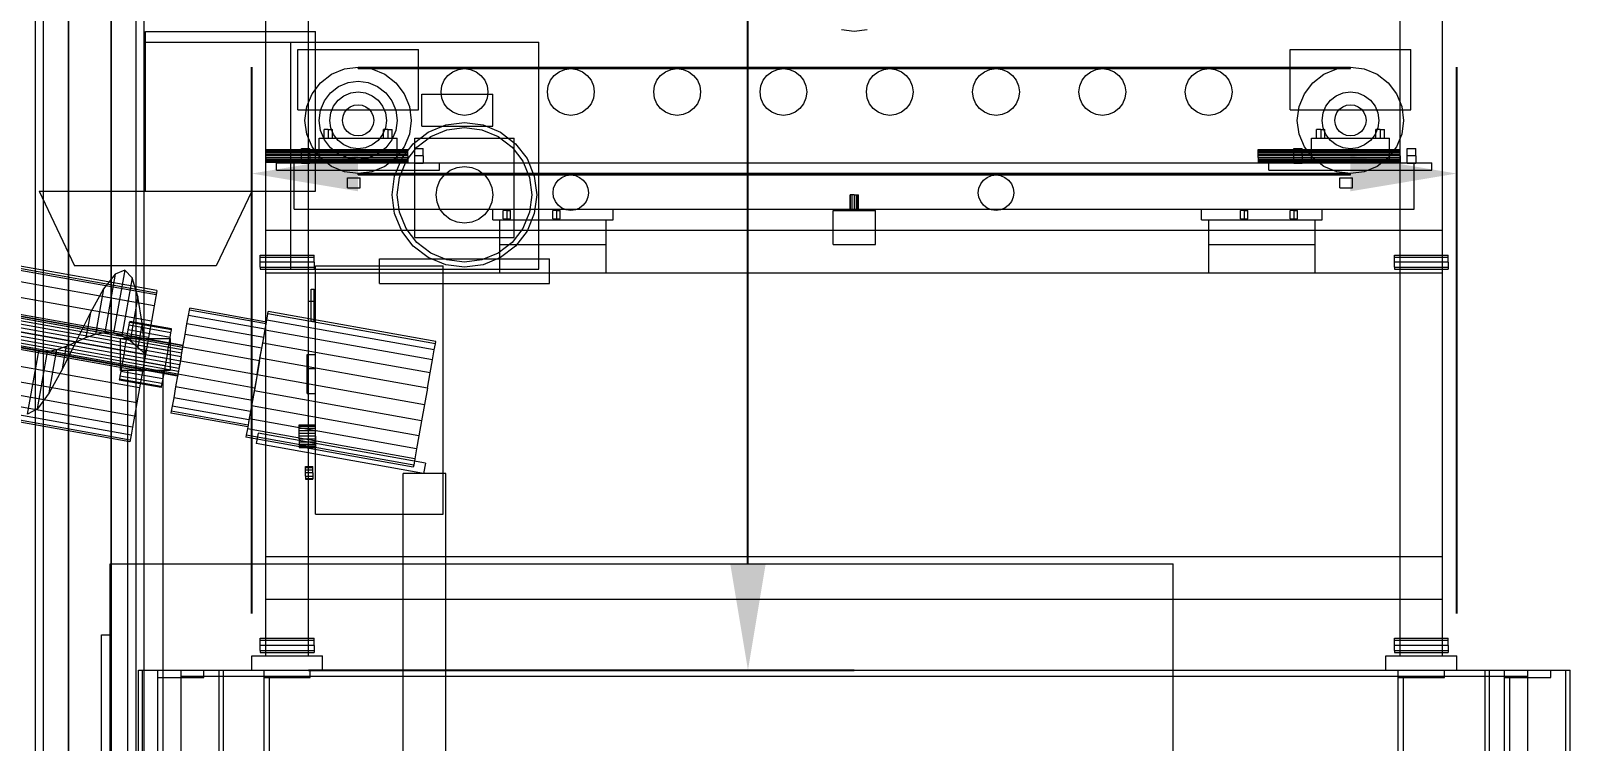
# Model space of a CAD drawing. Header units: millimetres. Extents: x -2500 to 58855, y -53268 to 6837.
# Drawn here: x 1738 to 3910, y -34100 to -33099 of the extents above; entities that cross this region are included whole.
import ezdxf

# ---------------------------------------------------------------- set-up
doc = ezdxf.new("R2010")
doc.units = ezdxf.units.MM
for name, color, linetype, lineweight in [('COTAS_O', 1, 'Continuous', 0), ('COTAS_P', 1, 'Continuous', 0), ('frontal_dos-mix', 7, 'Continuous', 0), ('frontal_dosificador', 7, 'Continuous', 0), ('frontal_secador', 7, 'Continuous', 0), ('frontal_tolva', 7, 'Continuous', 0)]:
    doc.layers.add(name, color=color, linetype=linetype, lineweight=lineweight)
doc.dimstyles.new('R19_100', dxfattribs={"dimtxt": 250, "dimasz": 150, "dimexe": 150, "dimexo": 80, "dimgap": 100, "dimtad": 1, "dimtih": 1, "dimtoh": 1, "dimdsep": 46, "dimcen": 0.09, "dimadec": 0, "dimazin": 0, "dimtfac": 1, "dimtdec": 4, "dimtofl": 0, "dimtmove": 0, "dimatfit": 3, "dimfxl": 1, "dimtolj": 1, "dimtzin": 0, "dimarcsym": 0})

# ---------------------------------------------------------------- blocks, each defined once
blk = doc.blocks.new('*D40')
at = {"layer": 'COTAS_P', "color": 0, "lineweight": -2, "transparency": 16777216}
for p, q in [((2130, -31400), (2900, -31400)), ((2750, -33850), (2750, -31550)), ((2130, -34000), (2900, -34000))]:
    blk.add_line(p, q, dxfattribs=at)
at = {"layer": 'COTAS_P', "color": 0, "transparency": 16777216}
for points in [[(2725, -31550), (2775, -31550), (2750, -31400)], [(2725, -33850), (2775, -33850), (2750, -34000)]]:
    blk.add_solid(points, dxfattribs=at)
at = {"layer": 'Defpoints', "color": 0, "transparency": 16777216}
for p in [(2050, -31400), (2750, -31400), (2050, -34000)]:
    blk.add_point(p, dxfattribs=at)
blk = doc.blocks.new('*D41')
at = {"layer": 'COTAS_O', "color": 0, "lineweight": -2, "transparency": 16777216}
for p, q in [((2050, -33920), (2050, -33150)), ((3750, -33920), (3750, -33150)), ((2200, -33300), (3600, -33300))]:
    blk.add_line(p, q, dxfattribs=at)
at = {"layer": 'COTAS_O', "color": 0, "transparency": 16777216}
for points in [[(2200, -33275), (2200, -33325), (2050, -33300)], [(3600, -33275), (3600, -33325), (3750, -33300)]]:
    blk.add_solid(points, dxfattribs=at)
at = {"layer": 'Defpoints', "color": 0, "transparency": 16777216}
for p in [(3750, -33300), (2050, -34000), (3750, -34000)]:
    blk.add_point(p, dxfattribs=at)

msp = doc.modelspace()

# ---------------------------------------------------------------- linework, layer by layer
at = {"layer": 'frontal_dos-mix'}
for p, q in [((265.556, -33172.991), (1915.556, -33467.991)), ((1912.222, -33486.638), (262.222, -33191.638)), ((1952.573, -33545.045), (174.602, -33227.165)), ((1952.96, -33542.881), (174.989, -33225.002)), ((1953.091, -33542.143), (175.121, -33224.264)), ((1908.419, -33507.911), (258.419, -33212.911)), ((171.249, -33245.92), (1949.22, -33563.8)), ((1950.222, -33558.195), (172.251, -33240.315)), ((1951.156, -33552.972), (173.185, -33235.092)), ((1951.957, -33548.486), (173.987, -33230.607)), ((1904.292, -33530.994), (254.292, -33235.994)), ((1945.348, -33585.456), (167.377, -33267.577)), ((1945.48, -33584.719), (167.509, -33266.839)), ((1945.866, -33582.555), (167.896, -33264.675)), ((1946.482, -33579.113), (168.511, -33261.234)), ((1947.284, -33574.628), (169.313, -33256.749)), ((1948.217, -33569.405), (170.247, -33251.525)), ((1900, -33555), (250, -33260)), ((1895.708, -33579.006), (245.708, -33284.006)), ((1891.581, -33602.089), (241.581, -33307.089)), ((1887.778, -33623.362), (237.778, -33328.362)), ((1750, -33325), (1800, -33430)), ((1750, -33325), (2050, -33325)), ((2050, -33325), (2000, -33430)), ((1884.444, -33642.009), (234.444, -33347.009)), ((1879.675, -33668.682), (229.675, -33373.682)), ((1881.708, -33657.311), (231.708, -33362.311)), ((1878, -33678.049), (228, -33383.049)), ((1878.423, -33675.684), (228.423, -33380.684)), ((1915.028, -33470.945), (1521.272, -33400.546)), ((1916.084, -33465.038), (1522.328, -33394.639)), ((2000, -33430), (1800, -33430)), ((1857.198, -33441.667), (1840.824, -33462.705)), ((1857.198, -33441.667), (1842.485, -33523.958)), ((1870.822, -33436.014), (1854.983, -33524.604)), ((1870.822, -33436.014), (1857.198, -33441.667)), ((1881.484, -33446.922), (1870.822, -33436.014)), ((1840.824, -33462.705), (1822.323, -33495.639)), ((1840.824, -33462.705), (1829.448, -33526.335)), ((1881.484, -33446.922), (1866.899, -33528.503)), ((1889.42, -33473.082), (1881.484, -33446.922)), ((1916.084, -33465.038), (1915.028, -33470.945)), ((1889.42, -33473.082), (1878.279, -33535.397)), ((1895.273, -33510.892), (1889.42, -33473.082)), ((1912.222, -33486.638), (1908.419, -33507.911)), ((1915.556, -33467.991), (1912.222, -33486.638)), ((1822.323, -33495.639), (1802.638, -33535.192)), ((1822.323, -33495.639), (1815.992, -33531.048)), ((1876.87, -33513.915), (1877.608, -33509.784)), ((1877.608, -33509.784), (1877.86, -33508.376)), ((1936.672, -33520.344), (1877.608, -33509.784)), ((1936.924, -33518.936), (1877.86, -33508.376)), ((1908.419, -33507.911), (1904.292, -33530.994)), ((1958.553, -33511.595), (1960.651, -33499.862)), ((1960.651, -33499.862), (1961.97, -33492.486)), ((2068.934, -33519.221), (1960.651, -33499.862)), ((1961.97, -33492.486), (1962.419, -33489.971)), ((2070.253, -33511.846), (1961.97, -33492.486)), ((2070.702, -33509.33), (1962.419, -33489.971)), ((2068.703, -33520.513), (2071.22, -33506.434)), ((2070.253, -33511.846), (2070.702, -33509.33)), ((2071.22, -33506.434), (2072.803, -33497.583)), ((2307.474, -33548.673), (2071.22, -33506.434)), ((2072.803, -33497.583), (2073.342, -33494.564)), ((2309.056, -33539.822), (2072.803, -33497.583)), ((2309.596, -33536.804), (2073.342, -33494.564)), ((1802.304, -33537.062), (1815.992, -33531.048)), ((1815.992, -33531.048), (1829.448, -33526.335)), ((1829.448, -33526.335), (1842.485, -33523.958)), ((1842.485, -33523.958), (1854.983, -33524.604)), ((1854.983, -33524.604), (1866.899, -33528.503)), ((1866.899, -33528.503), (1878.279, -33535.397)), ((1872.381, -33539.019), (1874.164, -33529.048)), ((1874.164, -33529.048), (1875.695, -33520.485)), ((1933.228, -33539.608), (1874.164, -33529.048)), ((1875.695, -33520.485), (1876.87, -33513.915)), ((1934.759, -33531.045), (1875.695, -33520.485)), ((1935.933, -33524.475), (1876.87, -33513.915)), ((1895.273, -33510.892), (1889.25, -33544.58)), ((1900, -33555), (1895.273, -33510.892)), ((1904.292, -33530.994), (1900, -33555)), ((1933.228, -33539.608), (1934.759, -33531.045)), ((1934.759, -33531.045), (1935.933, -33524.475)), ((1935.933, -33524.475), (1936.672, -33520.344)), ((1936.672, -33520.344), (1936.924, -33518.936)), ((1952.636, -33544.691), (1955.819, -33526.885)), ((1955.819, -33526.885), (1958.553, -33511.595)), ((2064.102, -33546.245), (1955.819, -33526.885)), ((2066.836, -33530.954), (1958.553, -33511.595)), ((2064.102, -33546.245), (2066.836, -33530.954)), ((2065.422, -33538.862), (2068.703, -33520.513)), ((2066.836, -33530.954), (2068.934, -33519.221)), ((2304.957, -33562.753), (2068.703, -33520.513)), ((2068.934, -33519.221), (2070.253, -33511.846)), ((1733.632, -33638.974), (1749.463, -33550.424)), ((1737.485, -33546.873), (1749.463, -33550.424)), ((1747.571, -33631.555), (1762.023, -33550.722)), ((1749.463, -33550.424), (1762.023, -33550.722)), ((1762.023, -33550.722), (1775.113, -33548.052)), ((1764.212, -33609.024), (1775.113, -33548.052)), ((1775.113, -33548.052), (1788.604, -33543.144)), ((1802.638, -33535.192), (1782.891, -33575.095)), ((1782.891, -33575.095), (1788.604, -33543.144)), ((1788.604, -33543.144), (1802.304, -33537.062)), ((1802.638, -33535.192), (1802.304, -33537.062)), ((1865, -33577.5), (1865, -33532.5)), ((1865, -33532.5), (1935, -33532.5)), ((1870.468, -33549.72), (1868.555, -33560.421)), ((1870.468, -33549.72), (1872.381, -33539.019)), ((1870.468, -33549.72), (1929.532, -33560.28)), ((1931.445, -33549.579), (1872.381, -33539.019)), ((1878.279, -33535.397), (1889.25, -33544.58)), ((1889.25, -33544.58), (1900, -33555)), ((1931.445, -33549.579), (1929.532, -33560.28)), ((1931.445, -33549.579), (1933.228, -33539.608)), ((1935, -33532.5), (1935, -33577.5)), ((1949.22, -33563.8), (1952.636, -33544.691)), ((1950.222, -33558.195), (1951.156, -33552.972)), ((1951.156, -33552.972), (1951.957, -33548.486)), ((1951.957, -33548.486), (1952.573, -33545.045)), ((1952.573, -33545.045), (1952.96, -33542.881)), ((2060.919, -33564.051), (1952.636, -33544.691)), ((1952.96, -33542.881), (1953.091, -33542.143)), ((2060.919, -33564.051), (2064.102, -33546.245)), ((2061.602, -33560.229), (2065.422, -33538.862)), ((2301.676, -33581.101), (2065.422, -33538.862)), ((2304.957, -33562.753), (2307.474, -33548.673)), ((2307.474, -33548.673), (2309.056, -33539.822)), ((2309.056, -33539.822), (2309.596, -33536.804)), ((1782.891, -33575.095), (1764.212, -33609.024)), ((1866.772, -33570.392), (1865.241, -33578.955)), ((1868.555, -33560.421), (1866.772, -33570.392)), ((1925.836, -33580.952), (1866.772, -33570.392)), ((1927.619, -33570.981), (1868.555, -33560.421)), ((1900, -33555), (1895.708, -33579.006)), ((1927.619, -33570.981), (1925.836, -33580.952)), ((1929.532, -33560.28), (1927.619, -33570.981)), ((1949.22, -33563.8), (1945.803, -33582.908)), ((1947.284, -33574.628), (1946.482, -33579.113)), ((1948.217, -33569.405), (1947.284, -33574.628)), ((1949.22, -33563.8), (1948.217, -33569.405)), ((1950.222, -33558.195), (1949.22, -33563.8)), ((1949.22, -33563.8), (2057.503, -33583.16)), ((2057.503, -33583.16), (2061.602, -33560.229)), ((2060.919, -33564.051), (2057.503, -33583.16)), ((2297.856, -33602.469), (2061.602, -33560.229)), ((2301.676, -33581.101), (2304.957, -33562.753)), ((1863.328, -33589.656), (1863.076, -33591.064)), ((1922.14, -33601.624), (1863.076, -33591.064)), ((1864.067, -33585.525), (1863.328, -33589.656)), ((1922.392, -33600.216), (1863.328, -33589.656)), ((1865.241, -33578.955), (1864.067, -33585.525)), ((1923.13, -33596.085), (1864.067, -33585.525)), ((1935, -33577.5), (1865, -33577.5)), ((1924.305, -33589.515), (1865.241, -33578.955)), ((1925, -33577.5), (1875, -33577.5)), ((1875, -35980), (1875, -33577.5)), ((1895.708, -33579.006), (1891.581, -33602.089)), ((1923.13, -33596.085), (1922.392, -33600.216)), ((1924.305, -33589.515), (1923.13, -33596.085)), ((1925.836, -33580.952), (1924.305, -33589.515)), ((1925, -35980), (1925, -33577.5)), ((1945.803, -33582.908), (1942.62, -33600.715)), ((1945.48, -33584.719), (1945.348, -33585.456)), ((1945.866, -33582.555), (1945.48, -33584.719)), ((2054.086, -33602.268), (1945.803, -33582.908)), ((1946.482, -33579.113), (1945.866, -33582.555)), ((2057.503, -33583.16), (2053.403, -33606.09)), ((2057.503, -33583.16), (2054.086, -33602.268)), ((2057.503, -33583.16), (2293.756, -33625.399)), ((2297.856, -33602.469), (2301.676, -33581.101)), ((1764.212, -33609.024), (1747.571, -33631.555)), ((1891.581, -33602.089), (1887.778, -33623.362)), ((1922.392, -33600.216), (1922.14, -33601.624)), ((1939.886, -33616.005), (1937.788, -33627.738)), ((1942.62, -33600.715), (1939.886, -33616.005)), ((2048.169, -33635.365), (1939.886, -33616.005)), ((2050.903, -33620.074), (1942.62, -33600.715)), ((2053.403, -33606.09), (2049.583, -33627.457)), ((2054.086, -33602.268), (2050.903, -33620.074)), ((2289.657, -33648.329), (2053.403, -33606.09)), ((2297.856, -33602.469), (2293.756, -33625.399)), ((1747.571, -33631.555), (1733.632, -33638.974)), ((1887.778, -33623.362), (1884.444, -33642.009)), ((1936.47, -33635.113), (1936.02, -33637.629)), ((2044.303, -33656.989), (1936.02, -33637.629)), ((1937.788, -33627.738), (1936.47, -33635.113)), ((2044.752, -33654.473), (1936.47, -33635.113)), ((2046.071, -33647.098), (1937.788, -33627.738)), ((2048.169, -33635.365), (2046.071, -33647.098)), ((2049.583, -33627.457), (2046.302, -33645.806)), ((2050.903, -33620.074), (2048.169, -33635.365)), ((2285.836, -33669.696), (2049.583, -33627.457)), ((2293.756, -33625.399), (2289.657, -33648.329)), ((1881.708, -33657.311), (1879.675, -33668.682)), ((1884.444, -33642.009), (1881.708, -33657.311)), ((2043.785, -33659.885), (2042.202, -33668.736)), ((2046.302, -33645.806), (2043.785, -33659.885)), ((2280.039, -33702.125), (2043.785, -33659.885)), ((2044.752, -33654.473), (2044.303, -33656.989)), ((2046.071, -33647.098), (2044.752, -33654.473)), ((2282.556, -33688.045), (2046.302, -33645.806)), ((2289.657, -33648.329), (2285.836, -33669.696)), ((1878.423, -33675.684), (1878, -33678.049)), ((1879.675, -33668.682), (1878.423, -33675.684)), ((2042.202, -33668.736), (2041.663, -33671.755)), ((2277.917, -33713.994), (2041.663, -33671.755)), ((2278.456, -33710.975), (2042.202, -33668.736)), ((2058.822, -33665.777), (2056.183, -33680.542)), ((2292.436, -33722.782), (2056.183, -33680.542)), ((2295.076, -33708.016), (2058.822, -33665.777)), ((2285.836, -33669.696), (2282.556, -33688.045)), ((2280.039, -33702.125), (2278.456, -33710.975)), ((2282.556, -33688.045), (2280.039, -33702.125)), ((2323.756, -33722.899), (2263.756, -33722.899)), ((2263.756, -35980), (2263.756, -33722.899)), ((2278.456, -33710.975), (2277.917, -33713.994)), ((2295.076, -33708.016), (2292.436, -33722.782)), ((2323.756, -35980), (2323.756, -33722.899))]:
    msp.add_line(p, q, dxfattribs=at)
at = {"layer": 'frontal_dosificador'}
for p, q in [((2070, -33980), (2070, -31440)), ((2130, -33980), (2130, -31440)), ((3670, -33980), (3670, -31440)), ((3730, -33980), (3730, -31440)), ((1900, -33100), (2140, -33100)), ((1900, -33325), (1900, -33100)), ((1900, -33115), (1900, -33100)), ((1900, -33115), (2140, -33115)), ((2105, -33115), (2455, -33115)), ((2105, -33435), (2105, -33115)), ((2140, -33325), (2140, -33100)), ((2140, -33115), (2140, -33100)), ((2455, -33435), (2455, -33115)), ((2900, -33100), (2881.883, -33097.615)), ((2918.117, -33097.615), (2900, -33100)), ((2115, -33125), (2285, -33125)), ((2115, -33210), (2115, -33125)), ((2285, -33210), (2285, -33125)), ((3515, -33125), (3685, -33125)), ((3515, -33210), (3515, -33125)), ((3685, -33210), (3685, -33125)), ((2146.967, -33171.967), (2162.5, -33160.048)), ((2162.5, -33160.048), (2180.589, -33152.556)), ((2180.589, -33152.556), (2200, -33150)), ((2200, -33150), (2219.411, -33152.556)), ((2200, -33150), (3600, -33150)), ((2200, -33152), (2200, -33150)), ((2200, -33152), (3600, -33152)), ((2219.411, -33152.556), (2237.5, -33160.048)), ((2237.5, -33160.048), (2253.033, -33171.967)), ((2321.421, -33168.5), (2326.665, -33161.665)), ((2326.665, -33161.665), (2333.5, -33156.421)), ((2333.5, -33156.421), (2341.459, -33153.124)), ((2341.459, -33153.124), (2350, -33152)), ((2350, -33152), (2358.541, -33153.124)), ((2358.541, -33153.124), (2366.5, -33156.421)), ((2366.5, -33156.421), (2373.335, -33161.665)), ((2373.335, -33161.665), (2378.579, -33168.5)), ((2471.421, -33168.5), (2476.665, -33161.665)), ((2476.665, -33161.665), (2483.5, -33156.421)), ((2483.5, -33156.421), (2491.459, -33153.124)), ((2491.459, -33153.124), (2500, -33152)), ((2500, -33152), (2508.541, -33153.124)), ((2508.541, -33153.124), (2516.5, -33156.421)), ((2516.5, -33156.421), (2523.335, -33161.665)), ((2523.335, -33161.665), (2528.579, -33168.5)), ((2621.421, -33168.5), (2626.665, -33161.665)), ((2626.665, -33161.665), (2633.5, -33156.421)), ((2633.5, -33156.421), (2641.459, -33153.124)), ((2641.459, -33153.124), (2650, -33152)), ((2650, -33152), (2658.541, -33153.124)), ((2658.541, -33153.124), (2666.5, -33156.421)), ((2666.5, -33156.421), (2673.335, -33161.665)), ((2673.335, -33161.665), (2678.579, -33168.5)), ((2771.421, -33168.5), (2776.665, -33161.665)), ((2776.665, -33161.665), (2783.5, -33156.421)), ((2783.5, -33156.421), (2791.459, -33153.124)), ((2791.459, -33153.124), (2800, -33152)), ((2800, -33152), (2808.541, -33153.124)), ((2808.541, -33153.124), (2816.5, -33156.421)), ((2816.5, -33156.421), (2823.335, -33161.665)), ((2823.335, -33161.665), (2828.579, -33168.5)), ((2921.421, -33168.5), (2926.665, -33161.665)), ((2926.665, -33161.665), (2933.5, -33156.421)), ((2933.5, -33156.421), (2941.459, -33153.124)), ((2941.459, -33153.124), (2950, -33152)), ((2950, -33152), (2958.541, -33153.124)), ((2958.541, -33153.124), (2966.5, -33156.421)), ((2966.5, -33156.421), (2973.335, -33161.665)), ((2973.335, -33161.665), (2978.579, -33168.5)), ((3071.421, -33168.5), (3076.665, -33161.665)), ((3076.665, -33161.665), (3083.5, -33156.421)), ((3083.5, -33156.421), (3091.459, -33153.124)), ((3091.459, -33153.124), (3100, -33152)), ((3100, -33152), (3108.541, -33153.124)), ((3108.541, -33153.124), (3116.5, -33156.421)), ((3116.5, -33156.421), (3123.335, -33161.665)), ((3123.335, -33161.665), (3128.579, -33168.5)), ((3221.421, -33168.5), (3226.665, -33161.665)), ((3226.665, -33161.665), (3233.5, -33156.421)), ((3233.5, -33156.421), (3241.459, -33153.124)), ((3241.459, -33153.124), (3250, -33152)), ((3250, -33152), (3258.541, -33153.124)), ((3258.541, -33153.124), (3266.5, -33156.421)), ((3266.5, -33156.421), (3273.335, -33161.665)), ((3273.335, -33161.665), (3278.579, -33168.5)), ((3371.421, -33168.5), (3376.665, -33161.665)), ((3376.665, -33161.665), (3383.5, -33156.421)), ((3383.5, -33156.421), (3391.459, -33153.124)), ((3391.459, -33153.124), (3400, -33152)), ((3400, -33152), (3408.541, -33153.124)), ((3408.541, -33153.124), (3416.5, -33156.421)), ((3416.5, -33156.421), (3423.335, -33161.665)), ((3423.335, -33161.665), (3428.579, -33168.5)), ((3546.967, -33171.967), (3562.5, -33160.048)), ((3562.5, -33160.048), (3580.589, -33152.556)), ((3580.589, -33152.556), (3600, -33150)), ((3600, -33150), (3619.411, -33152.556)), ((3600, -33152), (3600, -33150)), ((3619.411, -33152.556), (3637.5, -33160.048)), ((3637.5, -33160.048), (3653.033, -33171.967)), ((2135.048, -33187.5), (2146.967, -33171.967)), ((2161.109, -33186.109), (2172.5, -33177.369)), ((2172.5, -33177.369), (2185.765, -33171.874)), ((2185.765, -33171.874), (2200, -33170)), ((2200, -33170), (2214.235, -33171.874)), ((2214.235, -33171.874), (2227.5, -33177.369)), ((2227.5, -33177.369), (2238.891, -33186.109)), ((2253.033, -33171.967), (2264.952, -33187.5)), ((2317, -33185), (2318.124, -33176.459)), ((2318.124, -33176.459), (2321.421, -33168.5)), ((2378.579, -33168.5), (2381.876, -33176.459)), ((2381.876, -33176.459), (2383, -33185)), ((2467, -33185), (2468.124, -33176.459)), ((2468.124, -33176.459), (2471.421, -33168.5)), ((2528.579, -33168.5), (2531.876, -33176.459)), ((2531.876, -33176.459), (2533, -33185)), ((2617, -33185), (2618.124, -33176.459)), ((2618.124, -33176.459), (2621.421, -33168.5)), ((2678.579, -33168.5), (2681.876, -33176.459)), ((2681.876, -33176.459), (2683, -33185)), ((2767, -33185), (2768.124, -33176.459)), ((2768.124, -33176.459), (2771.421, -33168.5)), ((2828.579, -33168.5), (2831.876, -33176.459)), ((2831.876, -33176.459), (2833, -33185)), ((2917, -33185), (2918.124, -33176.459)), ((2918.124, -33176.459), (2921.421, -33168.5)), ((2978.579, -33168.5), (2981.876, -33176.459)), ((2981.876, -33176.459), (2983, -33185)), ((3067, -33185), (3068.124, -33176.459)), ((3068.124, -33176.459), (3071.421, -33168.5)), ((3128.579, -33168.5), (3131.876, -33176.459)), ((3131.876, -33176.459), (3133, -33185)), ((3217, -33185), (3218.124, -33176.459)), ((3218.124, -33176.459), (3221.421, -33168.5)), ((3278.579, -33168.5), (3281.876, -33176.459)), ((3281.876, -33176.459), (3283, -33185)), ((3367, -33185), (3368.124, -33176.459)), ((3368.124, -33176.459), (3371.421, -33168.5)), ((3428.579, -33168.5), (3431.876, -33176.459)), ((3431.876, -33176.459), (3433, -33185)), ((3535.048, -33187.5), (3546.967, -33171.967)), ((3653.033, -33171.967), (3664.952, -33187.5)), ((2125, -33225), (2127.556, -33205.589)), ((2127.556, -33205.589), (2135.048, -33187.5)), ((2146.874, -33210.765), (2152.369, -33197.5)), ((2152.369, -33197.5), (2161.109, -33186.109)), ((2161.363, -33214.647), (2165.359, -33205)), ((2165.359, -33205), (2171.716, -33196.716)), ((2171.716, -33196.716), (2180, -33190.359)), ((2180, -33190.359), (2189.647, -33186.363)), ((2184.444, -33209.444), (2189, -33205.947)), ((2189, -33205.947), (2194.306, -33203.75)), ((2189.647, -33186.363), (2200, -33185)), ((2194.306, -33203.75), (2200, -33203)), ((2200, -33185), (2210.353, -33186.363)), ((2200, -33203), (2205.694, -33203.75)), ((2205.694, -33203.75), (2211, -33205.947)), ((2210.353, -33186.363), (2220, -33190.359)), ((2211, -33205.947), (2215.556, -33209.444)), ((2220, -33190.359), (2228.284, -33196.716)), ((2228.284, -33196.716), (2234.641, -33205)), ((2234.641, -33205), (2238.637, -33214.647)), ((2238.891, -33186.109), (2247.631, -33197.5)), ((2247.631, -33197.5), (2253.126, -33210.765)), ((2264.952, -33187.5), (2272.444, -33205.589)), ((2272.444, -33205.589), (2275, -33225)), ((2290, -33188), (2390, -33188)), ((2290, -33233), (2290, -33188)), ((2318.124, -33193.541), (2317, -33185)), ((2321.421, -33201.5), (2318.124, -33193.541)), ((2326.665, -33208.335), (2321.421, -33201.5)), ((2378.579, -33201.5), (2373.335, -33208.335)), ((2381.876, -33193.541), (2378.579, -33201.5)), ((2383, -33185), (2381.876, -33193.541)), ((2390, -33233), (2390, -33188)), ((2468.124, -33193.541), (2467, -33185)), ((2471.421, -33201.5), (2468.124, -33193.541)), ((2476.665, -33208.335), (2471.421, -33201.5)), ((2528.579, -33201.5), (2523.335, -33208.335)), ((2531.876, -33193.541), (2528.579, -33201.5)), ((2533, -33185), (2531.876, -33193.541)), ((2618.124, -33193.541), (2617, -33185)), ((2621.421, -33201.5), (2618.124, -33193.541)), ((2626.665, -33208.335), (2621.421, -33201.5)), ((2678.579, -33201.5), (2673.335, -33208.335)), ((2681.876, -33193.541), (2678.579, -33201.5)), ((2683, -33185), (2681.876, -33193.541)), ((2768.124, -33193.541), (2767, -33185)), ((2771.421, -33201.5), (2768.124, -33193.541)), ((2776.665, -33208.335), (2771.421, -33201.5)), ((2828.579, -33201.5), (2823.335, -33208.335)), ((2831.876, -33193.541), (2828.579, -33201.5)), ((2833, -33185), (2831.876, -33193.541)), ((2918.124, -33193.541), (2917, -33185)), ((2921.421, -33201.5), (2918.124, -33193.541)), ((2926.665, -33208.335), (2921.421, -33201.5)), ((2978.579, -33201.5), (2973.335, -33208.335)), ((2981.876, -33193.541), (2978.579, -33201.5)), ((2983, -33185), (2981.876, -33193.541)), ((3068.124, -33193.541), (3067, -33185)), ((3071.421, -33201.5), (3068.124, -33193.541)), ((3076.665, -33208.335), (3071.421, -33201.5)), ((3128.579, -33201.5), (3123.335, -33208.335)), ((3131.876, -33193.541), (3128.579, -33201.5)), ((3133, -33185), (3131.876, -33193.541)), ((3218.124, -33193.541), (3217, -33185)), ((3221.421, -33201.5), (3218.124, -33193.541)), ((3226.665, -33208.335), (3221.421, -33201.5)), ((3278.579, -33201.5), (3273.335, -33208.335)), ((3281.876, -33193.541), (3278.579, -33201.5)), ((3283, -33185), (3281.876, -33193.541)), ((3368.124, -33193.541), (3367, -33185)), ((3371.421, -33201.5), (3368.124, -33193.541)), ((3376.665, -33208.335), (3371.421, -33201.5)), ((3428.579, -33201.5), (3423.335, -33208.335)), ((3431.876, -33193.541), (3428.579, -33201.5)), ((3433, -33185), (3431.876, -33193.541)), ((3525, -33225), (3527.556, -33205.589)), ((3527.556, -33205.589), (3535.048, -33187.5)), ((3561.363, -33214.647), (3565.359, -33205)), ((3565.359, -33205), (3571.716, -33196.716)), ((3571.716, -33196.716), (3580, -33190.359)), ((3580, -33190.359), (3589.647, -33186.363)), ((3584.444, -33209.444), (3589, -33205.947)), ((3589, -33205.947), (3594.306, -33203.75)), ((3589.647, -33186.363), (3600, -33185)), ((3594.306, -33203.75), (3600, -33203)), ((3600, -33185), (3610.353, -33186.363)), ((3600, -33203), (3605.694, -33203.75)), ((3605.694, -33203.75), (3611, -33205.947)), ((3610.353, -33186.363), (3620, -33190.359)), ((3611, -33205.947), (3615.556, -33209.444)), ((3620, -33190.359), (3628.284, -33196.716)), ((3628.284, -33196.716), (3634.641, -33205)), ((3634.641, -33205), (3638.637, -33214.647)), ((3664.952, -33187.5), (3672.444, -33205.589)), ((3672.444, -33205.589), (3675, -33225)), ((2115, -33210), (2285, -33210)), ((2127.556, -33244.411), (2125, -33225)), ((2145, -33225), (2146.874, -33210.765)), ((2146.874, -33239.235), (2145, -33225)), ((2160, -33225), (2161.363, -33214.647)), ((2161.363, -33235.353), (2160, -33225)), ((2178, -33225), (2178.75, -33219.306)), ((2178.75, -33230.694), (2178, -33225)), ((2178.75, -33219.306), (2180.947, -33214)), ((2180.947, -33214), (2184.444, -33209.444)), ((2215.556, -33209.444), (2219.053, -33214)), ((2219.053, -33214), (2221.25, -33219.306)), ((2221.25, -33219.306), (2222, -33225)), ((2222, -33225), (2221.25, -33230.694)), ((2238.637, -33214.647), (2240, -33225)), ((2240, -33225), (2238.637, -33235.353)), ((2253.126, -33210.765), (2255, -33225)), ((2255, -33225), (2253.126, -33239.235)), ((2275, -33225), (2272.444, -33244.411)), ((2333.5, -33213.579), (2326.665, -33208.335)), ((2341.459, -33216.876), (2333.5, -33213.579)), ((2350, -33218), (2341.459, -33216.876)), ((2358.541, -33216.876), (2350, -33218)), ((2366.5, -33213.579), (2358.541, -33216.876)), ((2373.335, -33208.335), (2366.5, -33213.579)), ((2483.5, -33213.579), (2476.665, -33208.335)), ((2491.459, -33216.876), (2483.5, -33213.579)), ((2500, -33218), (2491.459, -33216.876)), ((2508.541, -33216.876), (2500, -33218)), ((2516.5, -33213.579), (2508.541, -33216.876)), ((2523.335, -33208.335), (2516.5, -33213.579)), ((2633.5, -33213.579), (2626.665, -33208.335)), ((2641.459, -33216.876), (2633.5, -33213.579)), ((2650, -33218), (2641.459, -33216.876)), ((2658.541, -33216.876), (2650, -33218)), ((2666.5, -33213.579), (2658.541, -33216.876)), ((2673.335, -33208.335), (2666.5, -33213.579)), ((2783.5, -33213.579), (2776.665, -33208.335)), ((2791.459, -33216.876), (2783.5, -33213.579)), ((2800, -33218), (2791.459, -33216.876)), ((2808.541, -33216.876), (2800, -33218)), ((2816.5, -33213.579), (2808.541, -33216.876)), ((2823.335, -33208.335), (2816.5, -33213.579)), ((2933.5, -33213.579), (2926.665, -33208.335)), ((2941.459, -33216.876), (2933.5, -33213.579)), ((2950, -33218), (2941.459, -33216.876)), ((2958.541, -33216.876), (2950, -33218)), ((2966.5, -33213.579), (2958.541, -33216.876)), ((2973.335, -33208.335), (2966.5, -33213.579)), ((3083.5, -33213.579), (3076.665, -33208.335)), ((3091.459, -33216.876), (3083.5, -33213.579)), ((3100, -33218), (3091.459, -33216.876)), ((3108.541, -33216.876), (3100, -33218)), ((3116.5, -33213.579), (3108.541, -33216.876)), ((3123.335, -33208.335), (3116.5, -33213.579)), ((3233.5, -33213.579), (3226.665, -33208.335)), ((3241.459, -33216.876), (3233.5, -33213.579)), ((3250, -33218), (3241.459, -33216.876)), ((3258.541, -33216.876), (3250, -33218)), ((3266.5, -33213.579), (3258.541, -33216.876)), ((3273.335, -33208.335), (3266.5, -33213.579)), ((3383.5, -33213.579), (3376.665, -33208.335)), ((3391.459, -33216.876), (3383.5, -33213.579)), ((3400, -33218), (3391.459, -33216.876)), ((3408.541, -33216.876), (3400, -33218)), ((3416.5, -33213.579), (3408.541, -33216.876)), ((3423.335, -33208.335), (3416.5, -33213.579)), ((3515, -33210), (3685, -33210)), ((3527.556, -33244.411), (3525, -33225)), ((3560, -33225), (3561.363, -33214.647)), ((3561.363, -33235.353), (3560, -33225)), ((3578, -33225), (3578.75, -33219.306)), ((3578.75, -33230.694), (3578, -33225)), ((3578.75, -33219.306), (3580.947, -33214)), ((3580.947, -33214), (3584.444, -33209.444)), ((3615.556, -33209.444), (3619.053, -33214)), ((3619.053, -33214), (3621.25, -33219.306)), ((3621.25, -33219.306), (3622, -33225)), ((3622, -33225), (3621.25, -33230.694)), ((3638.637, -33214.647), (3640, -33225)), ((3640, -33225), (3638.637, -33235.353)), ((3675, -33225), (3672.444, -33244.411)), ((2135.048, -33262.5), (2127.556, -33244.411)), ((2152.369, -33252.5), (2146.874, -33239.235)), ((2158, -33238), (2151.938, -33238)), ((2151.938, -33250), (2151.938, -33238)), ((2158, -33238), (2164.062, -33238)), ((2158, -33238), (2158, -33250)), ((2165.359, -33245), (2161.363, -33235.353)), ((2164.062, -33250), (2164.062, -33238)), ((2171.716, -33253.284), (2165.359, -33245)), ((2180.947, -33236), (2178.75, -33230.694)), ((2184.444, -33240.556), (2180.947, -33236)), ((2189, -33244.053), (2184.444, -33240.556)), ((2194.306, -33246.25), (2189, -33244.053)), ((2200, -33247), (2194.306, -33246.25)), ((2205.694, -33246.25), (2200, -33247)), ((2211, -33244.053), (2205.694, -33246.25)), ((2215.556, -33240.556), (2211, -33244.053)), ((2219.053, -33236), (2215.556, -33240.556)), ((2221.25, -33230.694), (2219.053, -33236)), ((2234.641, -33245), (2228.284, -33253.284)), ((2238.637, -33235.353), (2234.641, -33245)), ((2242, -33238), (2235.938, -33238)), ((2235.938, -33250), (2235.938, -33238)), ((2242, -33238), (2248.062, -33238)), ((2242, -33238), (2242, -33250)), ((2253.126, -33239.235), (2247.631, -33252.5)), ((2248.062, -33250), (2248.062, -33238)), ((2272.444, -33244.411), (2264.952, -33262.5)), ((2277.875, -33257.875), (2299, -33241.665)), ((2282.825, -33262.825), (2302.5, -33247.728)), ((2290, -33233), (2390, -33233)), ((2299, -33241.665), (2323.6, -33231.476)), ((2302.5, -33247.728), (2325.412, -33238.237)), ((2323.6, -33231.476), (2350, -33228)), ((2325.412, -33238.237), (2350, -33235)), ((2350, -33228), (2376.4, -33231.476)), ((2350, -33235), (2374.588, -33238.237)), ((2374.588, -33238.237), (2397.5, -33247.728)), ((2376.4, -33231.476), (2401, -33241.665)), ((2397.5, -33247.728), (2417.175, -33262.825)), ((2401, -33241.665), (2422.125, -33257.875)), ((3535.048, -33262.5), (3527.556, -33244.411)), ((3558, -33238), (3551.938, -33238)), ((3551.938, -33250), (3551.938, -33238)), ((3558, -33238), (3564.062, -33238)), ((3558, -33238), (3558, -33250)), ((3565.359, -33245), (3561.363, -33235.353)), ((3564.062, -33250), (3564.062, -33238)), ((3571.716, -33253.284), (3565.359, -33245)), ((3580.947, -33236), (3578.75, -33230.694)), ((3584.444, -33240.556), (3580.947, -33236)), ((3589, -33244.053), (3584.444, -33240.556)), ((3594.306, -33246.25), (3589, -33244.053)), ((3600, -33247), (3594.306, -33246.25)), ((3605.694, -33246.25), (3600, -33247)), ((3611, -33244.053), (3605.694, -33246.25)), ((3615.556, -33240.556), (3611, -33244.053)), ((3619.053, -33236), (3615.556, -33240.556)), ((3621.25, -33230.694), (3619.053, -33236)), ((3634.641, -33245), (3628.284, -33253.284)), ((3638.637, -33235.353), (3634.641, -33245)), ((3642, -33238), (3635.938, -33238)), ((3635.938, -33250), (3635.938, -33238)), ((3642, -33238), (3648.062, -33238)), ((3642, -33238), (3642, -33250)), ((3648.062, -33250), (3648.062, -33238)), ((3672.444, -33244.411), (3664.952, -33262.5)), ((2070, -33266.307), (2070, -33266)), ((2070, -33266), (2270, -33266)), ((2070, -33267.206), (2070, -33266.307)), ((2070, -33266.307), (2270, -33266.307)), ((2070, -33268.636), (2070, -33267.206)), ((2070, -33267.206), (2270, -33267.206)), ((2070, -33270.5), (2070, -33268.636)), ((2070, -33268.636), (2270, -33268.636)), ((2070, -33272.671), (2070, -33270.5)), ((2070, -33270.5), (2270, -33270.5)), ((2120, -33275), (2120, -33264.608)), ((2120, -33264.608), (2132, -33264.608)), ((2132, -33275), (2132, -33264.608)), ((2146.967, -33278.033), (2135.048, -33262.5)), ((2145, -33250), (2255, -33250)), ((2145, -33285), (2145, -33250)), ((2151.938, -33250), (2158, -33250)), ((2161.109, -33263.891), (2152.369, -33252.5)), ((2158, -33250), (2164.062, -33250)), ((2172.5, -33272.631), (2161.109, -33263.891)), ((2180, -33259.641), (2171.716, -33253.284)), ((2189.647, -33263.637), (2180, -33259.641)), ((2200, -33265), (2189.647, -33263.637)), ((2210.353, -33263.637), (2200, -33265)), ((2220, -33259.641), (2210.353, -33263.637)), ((2228.284, -33253.284), (2220, -33259.641)), ((2238.891, -33263.891), (2227.5, -33272.631)), ((2235.938, -33250), (2242, -33250)), ((2247.631, -33252.5), (2238.891, -33263.891)), ((2242, -33250), (2248.062, -33250)), ((2264.952, -33262.5), (2253.033, -33278.033)), ((2255, -33285), (2255, -33250)), ((2261.665, -33279), (2277.875, -33257.875)), ((2267.728, -33282.5), (2282.825, -33262.825)), ((2270, -33266.307), (2270, -33266)), ((2270, -33267.206), (2270, -33266.307)), ((2270, -33268.636), (2270, -33267.206)), ((2270, -33270.5), (2270, -33268.636)), ((2270, -33272.671), (2270, -33270.5)), ((2280, -33250), (2420, -33250)), ((2280, -33390), (2280, -33250)), ((2280, -33275), (2280, -33264.608)), ((2280, -33264.608), (2292, -33264.608)), ((2292, -33275), (2292, -33264.608)), ((2417.175, -33262.825), (2432.272, -33282.5)), ((2420, -33390), (2420, -33250)), ((2422.125, -33257.875), (2438.335, -33279)), ((3470, -33266.307), (3470, -33266)), ((3470, -33266), (3670, -33266)), ((3470, -33267.206), (3470, -33266.307)), ((3470, -33266.307), (3670, -33266.307)), ((3470, -33268.636), (3470, -33267.206)), ((3470, -33267.206), (3670, -33267.206)), ((3470, -33270.5), (3470, -33268.636)), ((3470, -33268.636), (3670, -33268.636)), ((3470, -33272.671), (3470, -33270.5)), ((3470, -33270.5), (3670, -33270.5)), ((3520, -33275), (3520, -33264.608)), ((3520, -33264.608), (3532, -33264.608)), ((3532, -33275), (3532, -33264.608)), ((3546.967, -33278.033), (3535.048, -33262.5)), ((3545, -33250), (3655, -33250)), ((3545, -33285), (3545, -33250)), ((3551.938, -33250), (3558, -33250)), ((3558, -33250), (3564.062, -33250)), ((3580, -33259.641), (3571.716, -33253.284)), ((3589.647, -33263.637), (3580, -33259.641)), ((3600, -33265), (3589.647, -33263.637)), ((3610.353, -33263.637), (3600, -33265)), ((3620, -33259.641), (3610.353, -33263.637)), ((3628.284, -33253.284), (3620, -33259.641)), ((3635.938, -33250), (3642, -33250)), ((3642, -33250), (3648.062, -33250)), ((3664.952, -33262.5), (3653.033, -33278.033)), ((3655, -33285), (3655, -33250)), ((3670, -33266.307), (3670, -33266)), ((3670, -33267.206), (3670, -33266.307)), ((3670, -33268.636), (3670, -33267.206)), ((3670, -33270.5), (3670, -33268.636)), ((3670, -33272.671), (3670, -33270.5)), ((3680, -33275), (3680, -33264.608)), ((3680, -33264.608), (3692, -33264.608)), ((3692, -33275), (3692, -33264.608)), ((2070, -33275), (2070, -33272.671)), ((2070, -33272.671), (2270, -33272.671)), ((2070, -33277.329), (2070, -33275)), ((2270, -33275), (2070, -33275)), ((2070, -33277.329), (2070, -33279.5)), ((2070, -33277.329), (2270, -33277.329)), ((2070, -33279.5), (2070, -33281.364)), ((2070, -33279.5), (2270, -33279.5)), ((2070, -33281.364), (2070, -33282.794)), ((2070, -33281.364), (2270, -33281.364)), ((2070, -33282.794), (2070, -33283.693)), ((2070, -33282.794), (2270, -33282.794)), ((2070, -33283.693), (2070, -33284)), ((2070, -33283.693), (2270, -33283.693)), ((2070, -33284), (2270, -33284)), ((2085, -33285), (2315, -33285)), ((2085, -33295), (2085, -33285)), ((2110, -33285), (3690, -33285)), ((2110, -33350), (2110, -33285)), ((2120, -33285.392), (2120, -33275)), ((2132, -33275), (2120, -33275)), ((2120, -33285.392), (2132, -33285.392)), ((2132, -33275), (2132, -33285.392)), ((2145, -33285), (2255, -33285)), ((2162.5, -33289.952), (2146.967, -33278.033)), ((2180.589, -33297.444), (2162.5, -33289.952)), ((2185.765, -33278.126), (2172.5, -33272.631)), ((2200, -33280), (2185.765, -33278.126)), ((2214.235, -33278.126), (2200, -33280)), ((2227.5, -33272.631), (2214.235, -33278.126)), ((2237.5, -33289.952), (2219.411, -33297.444)), ((2253.033, -33278.033), (2237.5, -33289.952)), ((2251.476, -33303.6), (2261.665, -33279)), ((2258.237, -33305.412), (2267.728, -33282.5)), ((2270, -33275), (2270, -33272.671)), ((2270, -33275), (2270, -33277.329)), ((2270, -33277.329), (2270, -33279.5)), ((2270, -33279.5), (2270, -33281.364)), ((2270, -33281.364), (2270, -33282.794)), ((2270, -33282.794), (2270, -33283.693)), ((2270, -33283.693), (2270, -33284)), ((2280, -33285.392), (2280, -33275)), ((2292, -33275), (2280, -33275)), ((2280, -33285.392), (2292, -33285.392)), ((2292, -33275), (2292, -33285.392)), ((2315, -33295), (2315, -33285)), ((2330, -33295.359), (2339.647, -33291.363)), ((2339.647, -33291.363), (2350, -33290)), ((2350, -33290), (2360.353, -33291.363)), ((2360.353, -33291.363), (2370, -33295.359)), ((2432.272, -33282.5), (2441.763, -33305.412)), ((2438.335, -33279), (2448.524, -33303.6)), ((3470, -33275), (3470, -33272.671)), ((3470, -33272.671), (3670, -33272.671)), ((3470, -33277.329), (3470, -33275)), ((3670, -33275), (3470, -33275)), ((3470, -33277.329), (3470, -33279.5)), ((3470, -33277.329), (3670, -33277.329)), ((3470, -33279.5), (3470, -33281.364)), ((3470, -33279.5), (3670, -33279.5)), ((3470, -33281.364), (3470, -33282.794)), ((3470, -33281.364), (3670, -33281.364)), ((3470, -33282.794), (3470, -33283.693)), ((3470, -33282.794), (3670, -33282.794)), ((3470, -33283.693), (3470, -33284)), ((3470, -33283.693), (3670, -33283.693)), ((3470, -33284), (3670, -33284)), ((3485, -33285), (3715, -33285)), ((3485, -33295), (3485, -33285)), ((3520, -33285.392), (3520, -33275)), ((3532, -33275), (3520, -33275)), ((3520, -33285.392), (3532, -33285.392)), ((3532, -33275), (3532, -33285.392)), ((3545, -33285), (3655, -33285)), ((3562.5, -33289.952), (3546.967, -33278.033)), ((3580.589, -33297.444), (3562.5, -33289.952)), ((3637.5, -33289.952), (3619.411, -33297.444)), ((3653.033, -33278.033), (3637.5, -33289.952)), ((3670, -33275), (3670, -33272.671)), ((3670, -33275), (3670, -33277.329)), ((3670, -33277.329), (3670, -33279.5)), ((3670, -33279.5), (3670, -33281.364)), ((3670, -33281.364), (3670, -33282.794)), ((3670, -33282.794), (3670, -33283.693)), ((3670, -33283.693), (3670, -33284)), ((3680, -33285.392), (3680, -33275)), ((3692, -33275), (3680, -33275)), ((3680, -33285.392), (3692, -33285.392)), ((3690, -33350), (3690, -33285)), ((3692, -33275), (3692, -33285.392)), ((3715, -33295), (3715, -33285)), ((2085, -33295), (2315, -33295)), ((2200, -33300), (2180.589, -33297.444)), ((2185, -33306), (2203, -33306)), ((2185, -33320), (2185, -33306)), ((2219.411, -33297.444), (2200, -33300)), ((2200, -33300), (3600, -33300)), ((2200, -33302), (2200, -33300)), ((2200, -33302), (3600, -33302)), ((2203, -33320), (2203, -33306)), ((2248, -33330), (2251.476, -33303.6)), ((2255, -33330), (2258.237, -33305.412)), ((2311.363, -33319.647), (2315.359, -33310)), ((2315.359, -33310), (2321.716, -33301.716)), ((2321.716, -33301.716), (2330, -33295.359)), ((2370, -33295.359), (2378.284, -33301.716)), ((2378.284, -33301.716), (2384.641, -33310)), ((2384.641, -33310), (2388.637, -33319.647)), ((2441.763, -33305.412), (2445, -33330)), ((2448.524, -33303.6), (2452, -33330)), ((2475.852, -33320.53), (2478.349, -33314.5)), ((2478.349, -33314.5), (2482.322, -33309.322)), ((2482.322, -33309.322), (2487.5, -33305.349)), ((2487.5, -33305.349), (2493.53, -33302.852)), ((2493.53, -33302.852), (2500, -33302)), ((2500, -33302), (2506.47, -33302.852)), ((2506.47, -33302.852), (2512.5, -33305.349)), ((2512.5, -33305.349), (2517.678, -33309.322)), ((2517.678, -33309.322), (2521.651, -33314.5)), ((2521.651, -33314.5), (2524.148, -33320.53)), ((3075.852, -33320.53), (3078.349, -33314.5)), ((3078.349, -33314.5), (3082.322, -33309.322)), ((3082.322, -33309.322), (3087.5, -33305.349)), ((3087.5, -33305.349), (3093.53, -33302.852)), ((3093.53, -33302.852), (3100, -33302)), ((3100, -33302), (3106.47, -33302.852)), ((3106.47, -33302.852), (3112.5, -33305.349)), ((3112.5, -33305.349), (3117.678, -33309.322)), ((3117.678, -33309.322), (3121.651, -33314.5)), ((3121.651, -33314.5), (3124.148, -33320.53)), ((3485, -33295), (3715, -33295)), ((3600, -33300), (3580.589, -33297.444)), ((3585, -33306), (3603, -33306)), ((3585, -33320), (3585, -33306)), ((3619.411, -33297.444), (3600, -33300)), ((3600, -33302), (3600, -33300)), ((3603, -33320), (3603, -33306)), ((1900, -33325), (2140, -33325)), ((2185, -33320), (2203, -33320)), ((2251.476, -33356.4), (2248, -33330)), ((2258.237, -33354.588), (2255, -33330)), ((2310, -33330), (2311.363, -33319.647)), ((2311.363, -33340.353), (2310, -33330)), ((2388.637, -33319.647), (2390, -33330)), ((2390, -33330), (2388.637, -33340.353)), ((2445, -33330), (2441.763, -33354.588)), ((2452, -33330), (2448.524, -33356.4)), ((2475, -33327), (2475.852, -33320.53)), ((2475.852, -33333.47), (2475, -33327)), ((2478.349, -33339.5), (2475.852, -33333.47)), ((2524.148, -33333.47), (2521.651, -33339.5)), ((2524.148, -33320.53), (2525, -33327)), ((2525, -33327), (2524.148, -33333.47)), ((2894.804, -33330), (2894, -33330)), ((2894, -33352), (2894, -33330)), ((2897, -33330), (2894.804, -33330)), ((2894.804, -33352), (2894.804, -33330)), ((2900, -33330), (2897, -33330)), ((2897, -33352), (2897, -33330)), ((2900, -33330), (2903, -33330)), ((2900, -33330), (2900, -33352)), ((2903, -33330), (2905.196, -33330)), ((2903, -33352), (2903, -33330)), ((2905.196, -33330), (2906, -33330)), ((2905.196, -33352), (2905.196, -33330)), ((2906, -33352), (2906, -33330)), ((3075, -33327), (3075.852, -33320.53)), ((3075.852, -33333.47), (3075, -33327)), ((3078.349, -33339.5), (3075.852, -33333.47)), ((3124.148, -33333.47), (3121.651, -33339.5)), ((3124.148, -33320.53), (3125, -33327)), ((3125, -33327), (3124.148, -33333.47)), ((3585, -33320), (3603, -33320)), ((2110, -33350), (3690, -33350)), ((2261.665, -33381), (2251.476, -33356.4)), ((2267.728, -33377.5), (2258.237, -33354.588)), ((2315.359, -33350), (2311.363, -33340.353)), ((2321.716, -33358.284), (2315.359, -33350)), ((2384.641, -33350), (2378.284, -33358.284)), ((2388.637, -33340.353), (2384.641, -33350)), ((2390, -33350), (2560, -33350)), ((2390, -33365), (2390, -33350)), ((2410, -33352), (2404.804, -33352)), ((2404.804, -33364), (2404.804, -33352)), ((2410, -33352), (2415.196, -33352)), ((2410, -33352), (2410, -33364)), ((2415.196, -33364), (2415.196, -33352)), ((2441.763, -33354.588), (2432.272, -33377.5)), ((2448.524, -33356.4), (2438.335, -33381)), ((2480, -33352), (2474.804, -33352)), ((2474.804, -33364), (2474.804, -33352)), ((2482.322, -33344.678), (2478.349, -33339.5)), ((2480, -33352), (2485.196, -33352)), ((2480, -33352), (2480, -33364)), ((2487.5, -33348.651), (2482.322, -33344.678)), ((2485.196, -33364), (2485.196, -33352)), ((2493.53, -33351.148), (2487.5, -33348.651)), ((2500, -33352), (2493.53, -33351.148)), ((2506.47, -33351.148), (2500, -33352)), ((2512.5, -33348.651), (2506.47, -33351.148)), ((2517.678, -33344.678), (2512.5, -33348.651)), ((2521.651, -33339.5), (2517.678, -33344.678)), ((2560, -33365), (2560, -33350)), ((2870, -33352), (2930, -33352)), ((2870, -33400), (2870, -33352)), ((2894.804, -33352), (2894, -33352)), ((2897, -33352), (2894.804, -33352)), ((2897, -33352), (2900, -33352)), ((2900, -33352), (2903, -33352)), ((2903, -33352), (2905.196, -33352)), ((2905.196, -33352), (2906, -33352)), ((2930, -33400), (2930, -33352)), ((3082.322, -33344.678), (3078.349, -33339.5)), ((3087.5, -33348.651), (3082.322, -33344.678)), ((3093.53, -33351.148), (3087.5, -33348.651)), ((3100, -33352), (3093.53, -33351.148)), ((3106.47, -33351.148), (3100, -33352)), ((3112.5, -33348.651), (3106.47, -33351.148)), ((3117.678, -33344.678), (3112.5, -33348.651)), ((3121.651, -33339.5), (3117.678, -33344.678)), ((3390, -33350), (3560, -33350)), ((3390, -33365), (3390, -33350)), ((3450, -33352), (3444.804, -33352)), ((3444.804, -33364), (3444.804, -33352)), ((3450, -33352), (3455.196, -33352)), ((3450, -33352), (3450, -33364)), ((3455.196, -33364), (3455.196, -33352)), ((3520, -33352), (3514.804, -33352)), ((3514.804, -33364), (3514.804, -33352)), ((3520, -33352), (3525.196, -33352)), ((3520, -33352), (3520, -33364)), ((3525.196, -33364), (3525.196, -33352)), ((3560, -33365), (3560, -33350)), ((2282.825, -33397.175), (2267.728, -33377.5)), ((2330, -33364.641), (2321.716, -33358.284)), ((2339.647, -33368.637), (2330, -33364.641)), ((2350, -33370), (2339.647, -33368.637)), ((2360.353, -33368.637), (2350, -33370)), ((2370, -33364.641), (2360.353, -33368.637)), ((2378.284, -33358.284), (2370, -33364.641)), ((2390, -33365), (2560, -33365)), ((2400, -33365), (2550, -33365)), ((2400, -33400), (2400, -33365)), ((2404.804, -33364), (2410, -33364)), ((2410, -33364), (2415.196, -33364)), ((2432.272, -33377.5), (2417.175, -33397.175)), ((2474.804, -33364), (2480, -33364)), ((2480, -33364), (2485.196, -33364)), ((2550, -33400), (2550, -33365)), ((3390, -33365), (3560, -33365)), ((3400, -33365), (3550, -33365)), ((3400, -33400), (3400, -33365)), ((3444.804, -33364), (3450, -33364)), ((3450, -33364), (3455.196, -33364)), ((3514.804, -33364), (3520, -33364)), ((3520, -33364), (3525.196, -33364)), ((3550, -33400), (3550, -33365)), ((2070, -33380), (2130, -33380)), ((2070, -33440), (2070, -33380)), ((2130, -33440), (2130, -33380)), ((2130, -33380), (3670, -33380)), ((2277.875, -33402.125), (2261.665, -33381)), ((2280, -33390), (2420, -33390)), ((2302.5, -33412.272), (2282.825, -33397.175)), ((2417.175, -33397.175), (2397.5, -33412.272)), ((2400, -33400), (2550, -33400)), ((2400, -33440), (2400, -33400)), ((2438.335, -33381), (2422.125, -33402.125)), ((2550, -33440), (2550, -33400)), ((2870, -33400), (2930, -33400)), ((3400, -33400), (3550, -33400)), ((3400, -33440), (3400, -33400)), ((3550, -33440), (3550, -33400)), ((3670, -33380), (3730, -33380)), ((3670, -33440), (3670, -33380)), ((3730, -33440), (3730, -33380)), ((2062, -33417.929), (2062, -33415)), ((2062, -33415), (2138, -33415)), ((2062, -33425), (2062, -33417.929)), ((2062, -33417.929), (2138, -33417.929)), ((2138, -33417.929), (2138, -33415)), ((2138, -33425), (2138, -33417.929)), ((2230, -33420), (2470, -33420)), ((2230, -33455), (2230, -33420)), ((2299, -33418.335), (2277.875, -33402.125)), ((2323.6, -33428.524), (2299, -33418.335)), ((2325.412, -33421.763), (2302.5, -33412.272)), ((2350, -33425), (2325.412, -33421.763)), ((2374.588, -33421.763), (2350, -33425)), ((2397.5, -33412.272), (2374.588, -33421.763)), ((2401, -33418.335), (2376.4, -33428.524)), ((2422.125, -33402.125), (2401, -33418.335)), ((2470, -33455), (2470, -33420)), ((3662, -33417.929), (3662, -33415)), ((3662, -33415), (3738, -33415)), ((3662, -33425), (3662, -33417.929)), ((3662, -33417.929), (3738, -33417.929)), ((3738, -33417.929), (3738, -33415)), ((3738, -33425), (3738, -33417.929)), ((2062, -33432.071), (2062, -33425)), ((2138, -33425), (2062, -33425)), ((2062, -33432.071), (2062, -33435)), ((2062, -33432.071), (2138, -33432.071)), ((2062, -33435), (2138, -33435)), ((2070, -33440), (2130, -33440)), ((2105, -33435), (2455, -33435)), ((2130, -33440), (3670, -33440)), ((2138, -33425), (2138, -33432.071)), ((2138, -33432.071), (2138, -33435)), ((2140, -33430), (2320, -33430)), ((2140, -33780), (2140, -33430)), ((2320, -33780), (2320, -33430)), ((2350, -33432), (2323.6, -33428.524)), ((2376.4, -33428.524), (2350, -33432)), ((2400, -33440), (2550, -33440)), ((3400, -33440), (3550, -33440)), ((3662, -33432.071), (3662, -33425)), ((3738, -33425), (3662, -33425)), ((3662, -33432.071), (3662, -33435)), ((3662, -33432.071), (3738, -33432.071)), ((3662, -33435), (3738, -33435)), ((3670, -33440), (3730, -33440)), ((3738, -33425), (3738, -33432.071)), ((3738, -33432.071), (3738, -33435)), ((2134, -33463), (2138, -33463)), ((2134, -33508), (2134, -33463)), ((2138, -33508), (2138, -33463)), ((2230, -33455), (2470, -33455)), ((2130, -33480), (2140, -33480)), ((2130, -33575), (2130, -33480)), ((2140, -33575), (2140, -33480)), ((2134, -33508), (2138, -33508)), ((2128, -33555), (2140, -33555)), ((2128, -33610), (2128, -33555)), ((2130, -33575), (2140, -33575)), ((2140, -33610), (2140, -33555)), ((2128, -33610), (2140, -33610)), ((2117, -33654.545), (2117, -33654)), ((2117, -33654), (2140, -33654)), ((2117, -33656.144), (2117, -33654.545)), ((2117, -33654.545), (2140, -33654.545)), ((2117, -33658.686), (2117, -33656.144)), ((2117, -33656.144), (2140, -33656.144)), ((2117, -33662), (2117, -33658.686)), ((2117, -33658.686), (2140, -33658.686)), ((2117, -33665.859), (2117, -33662)), ((2117, -33662), (2140, -33662)), ((2140, -33654.545), (2140, -33654)), ((2140, -33656.144), (2140, -33654.545)), ((2140, -33658.686), (2140, -33656.144)), ((2140, -33662), (2140, -33658.686)), ((2140, -33665.859), (2140, -33662)), ((2117, -33670), (2117, -33665.859)), ((2117, -33665.859), (2140, -33665.859)), ((2117, -33674.141), (2117, -33670)), ((2140, -33670), (2117, -33670)), ((2117, -33674.141), (2117, -33678)), ((2117, -33674.141), (2140, -33674.141)), ((2117, -33678), (2117, -33681.314)), ((2117, -33678), (2140, -33678)), ((2117, -33681.314), (2117, -33683.856)), ((2117, -33681.314), (2140, -33681.314)), ((2117, -33683.856), (2117, -33685.455)), ((2117, -33683.856), (2140, -33683.856)), ((2140, -33670), (2140, -33665.859)), ((2140, -33670), (2140, -33674.141)), ((2140, -33674.141), (2140, -33678)), ((2140, -33678), (2140, -33681.314)), ((2140, -33681.314), (2140, -33683.856)), ((2140, -33683.856), (2140, -33685.455)), ((2117, -33685.455), (2117, -33686)), ((2117, -33685.455), (2140, -33685.455)), ((2117, -33686), (2140, -33686)), ((2140, -33685.455), (2140, -33686)), ((2126, -33714.206), (2126, -33713)), ((2126, -33713), (2136, -33713)), ((2126, -33717.5), (2126, -33714.206)), ((2126, -33714.206), (2136, -33714.206)), ((2126, -33722), (2126, -33717.5)), ((2126, -33717.5), (2136, -33717.5)), ((2126, -33726.5), (2126, -33722)), ((2136, -33722), (2126, -33722)), ((2126, -33726.5), (2126, -33729.794)), ((2126, -33726.5), (2136, -33726.5)), ((2136, -33714.206), (2136, -33713)), ((2136, -33717.5), (2136, -33714.206)), ((2136, -33722), (2136, -33717.5)), ((2136, -33722), (2136, -33726.5)), ((2136, -33726.5), (2136, -33729.794)), ((2126, -33729.794), (2126, -33731)), ((2126, -33729.794), (2136, -33729.794)), ((2126, -33731), (2136, -33731)), ((2136, -33729.794), (2136, -33731)), ((2140, -33780), (2320, -33780)), ((2070, -33840), (2130, -33840)), ((2070, -33900), (2070, -33840)), ((2130, -33900), (2130, -33840)), ((2130, -33840), (3670, -33840)), ((3670, -33840), (3730, -33840)), ((3670, -33900), (3670, -33840)), ((3730, -33900), (3730, -33840)), ((2070, -33900), (2130, -33900)), ((2130, -33900), (3670, -33900)), ((3670, -33900), (3730, -33900)), ((2062, -33957.929), (2062, -33955)), ((2062, -33955), (2138, -33955)), ((2062, -33965), (2062, -33957.929)), ((2062, -33957.929), (2138, -33957.929)), ((2062, -33972.071), (2062, -33965)), ((2138, -33965), (2062, -33965)), ((2138, -33957.929), (2138, -33955)), ((2138, -33965), (2138, -33957.929)), ((2138, -33965), (2138, -33972.071)), ((3662, -33957.929), (3662, -33955)), ((3662, -33955), (3738, -33955)), ((3662, -33965), (3662, -33957.929)), ((3662, -33957.929), (3738, -33957.929)), ((3662, -33972.071), (3662, -33965)), ((3738, -33965), (3662, -33965)), ((3738, -33957.929), (3738, -33955)), ((3738, -33965), (3738, -33957.929)), ((3738, -33965), (3738, -33972.071)), ((2050, -33980), (2150, -33980)), ((2050, -34000), (2050, -33980)), ((2062, -33972.071), (2062, -33975)), ((2062, -33972.071), (2138, -33972.071)), ((2062, -33975), (2138, -33975)), ((2070, -33980), (2130, -33980)), ((2138, -33972.071), (2138, -33975)), ((2150, -34000), (2150, -33980)), ((3650, -33980), (3750, -33980)), ((3650, -34000), (3650, -33980)), ((3662, -33972.071), (3662, -33975)), ((3662, -33972.071), (3738, -33972.071)), ((3662, -33975), (3738, -33975)), ((3670, -33980), (3730, -33980)), ((3738, -33972.071), (3738, -33975)), ((3750, -34000), (3750, -33980)), ((1890, -34000), (1896, -34000)), ((1890, -35988), (1890, -34000)), ((1896, -35988), (1896, -34000)), ((1896, -34000), (2004, -34000)), ((1917.5, -34000), (1982.5, -34000)), ((1917.5, -34010.5), (1917.5, -34000)), ((1950, -34000), (3850, -34000)), ((1950, -34000), (1950, -34008.5)), ((1950, -34008.5), (3850, -34008.5)), ((1950, -34008.5), (1950, -34191.5)), ((1982.5, -34010.5), (1982.5, -34000)), ((2004, -34000), (2010, -34000)), ((2004, -35988), (2004, -34000)), ((2010, -35988), (2010, -34000)), ((2050, -34000), (2150, -34000)), ((2067.5, -34000), (2132.5, -34000)), ((2067.5, -34010.5), (2067.5, -34000)), ((2132.5, -34010.5), (2132.5, -34000)), ((3650, -34000), (3750, -34000)), ((3667.5, -34000), (3732.5, -34000)), ((3667.5, -34010.5), (3667.5, -34000)), ((3732.5, -34010.5), (3732.5, -34000)), ((3790, -34000), (3796, -34000)), ((3790, -35988), (3790, -34000)), ((3796, -35988), (3796, -34000)), ((3796, -34000), (3904, -34000)), ((3817.5, -34000), (3882.5, -34000)), ((3817.5, -34010.5), (3817.5, -34000)), ((3850, -34008.5), (3850, -34000)), ((3850, -34191.5), (3850, -34008.5)), ((3882.5, -34010.5), (3882.5, -34000)), ((3904, -34000), (3910, -34000)), ((3904, -35988), (3904, -34000)), ((3910, -35988), (3910, -34000)), ((1917.5, -34010.5), (1982.5, -34010.5)), ((1917.5, -34010.5), (1925, -34010.5)), ((1917.5, -34149.5), (1917.5, -34010.5)), ((1925, -34149.5), (1925, -34010.5)), ((2067.5, -34010.5), (2132.5, -34010.5)), ((2067.5, -34010.5), (2075, -34010.5)), ((2067.5, -34149.5), (2067.5, -34010.5)), ((2075, -34149.5), (2075, -34010.5)), ((3667.5, -34010.5), (3732.5, -34010.5)), ((3667.5, -34010.5), (3675, -34010.5)), ((3667.5, -34149.5), (3667.5, -34010.5)), ((3675, -34149.5), (3675, -34010.5)), ((3817.5, -34010.5), (3882.5, -34010.5)), ((3817.5, -34010.5), (3825, -34010.5)), ((3817.5, -34149.5), (3817.5, -34010.5)), ((3825, -34149.5), (3825, -34010.5))]:
    msp.add_line(p, q, dxfattribs=at)
at = {"layer": 'frontal_secador'}
for p, q in [((1850, -33850), (3350, -33850)), ((1850, -35900), (1850, -33850)), ((3350, -35900), (3350, -33850)), ((1838, -33950), (1850, -33950)), ((1838, -35900), (1838, -33950)), ((1850, -35900), (1850, -33950))]:
    msp.add_line(p, q, dxfattribs=at)
at = {"layer": 'frontal_tolva'}
for p, q in [((1745, -35980), (1745, -32700)), ((1756, -35980), (1756, -32700)), ((1887, -35980), (1887, -32700)), ((1898, -35980), (1898, -32700)), ((1791.5, -34332.806), (1791.5, -32835.806)), ((1851.5, -32835.806), (1851.5, -34332.806)), ((1791.5, -32870.194), (1791.5, -34367.194)), ((1851.5, -34367.194), (1851.5, -32870.194))]:
    msp.add_line(p, q, dxfattribs=at)

# ---------------------------------------------------------------- dimensions: what is measured, and where the dimension line sits
at = {"layer": 'COTAS_O'}
dim = msp.add_aligned_dim(p1=(2050, -34000), p2=(3750, -34000), distance=700, text='<> O', dimstyle='R19_100', dxfattribs=at)
dim.commit()
dim.dimension.update_dxf_attribs({"geometry": '*D41', "text_midpoint": (2900, -33300)})
at = {"layer": 'COTAS_P'}
dim = msp.add_aligned_dim(p1=(2050, -34000), p2=(2050, -31400), distance=-700, text='<> P', dimstyle='R19_100', dxfattribs=at)
dim.commit()
dim.dimension.update_dxf_attribs({"geometry": '*D40', "text_midpoint": (2750, -32700)})

doc.saveas('drawing.dxf')
